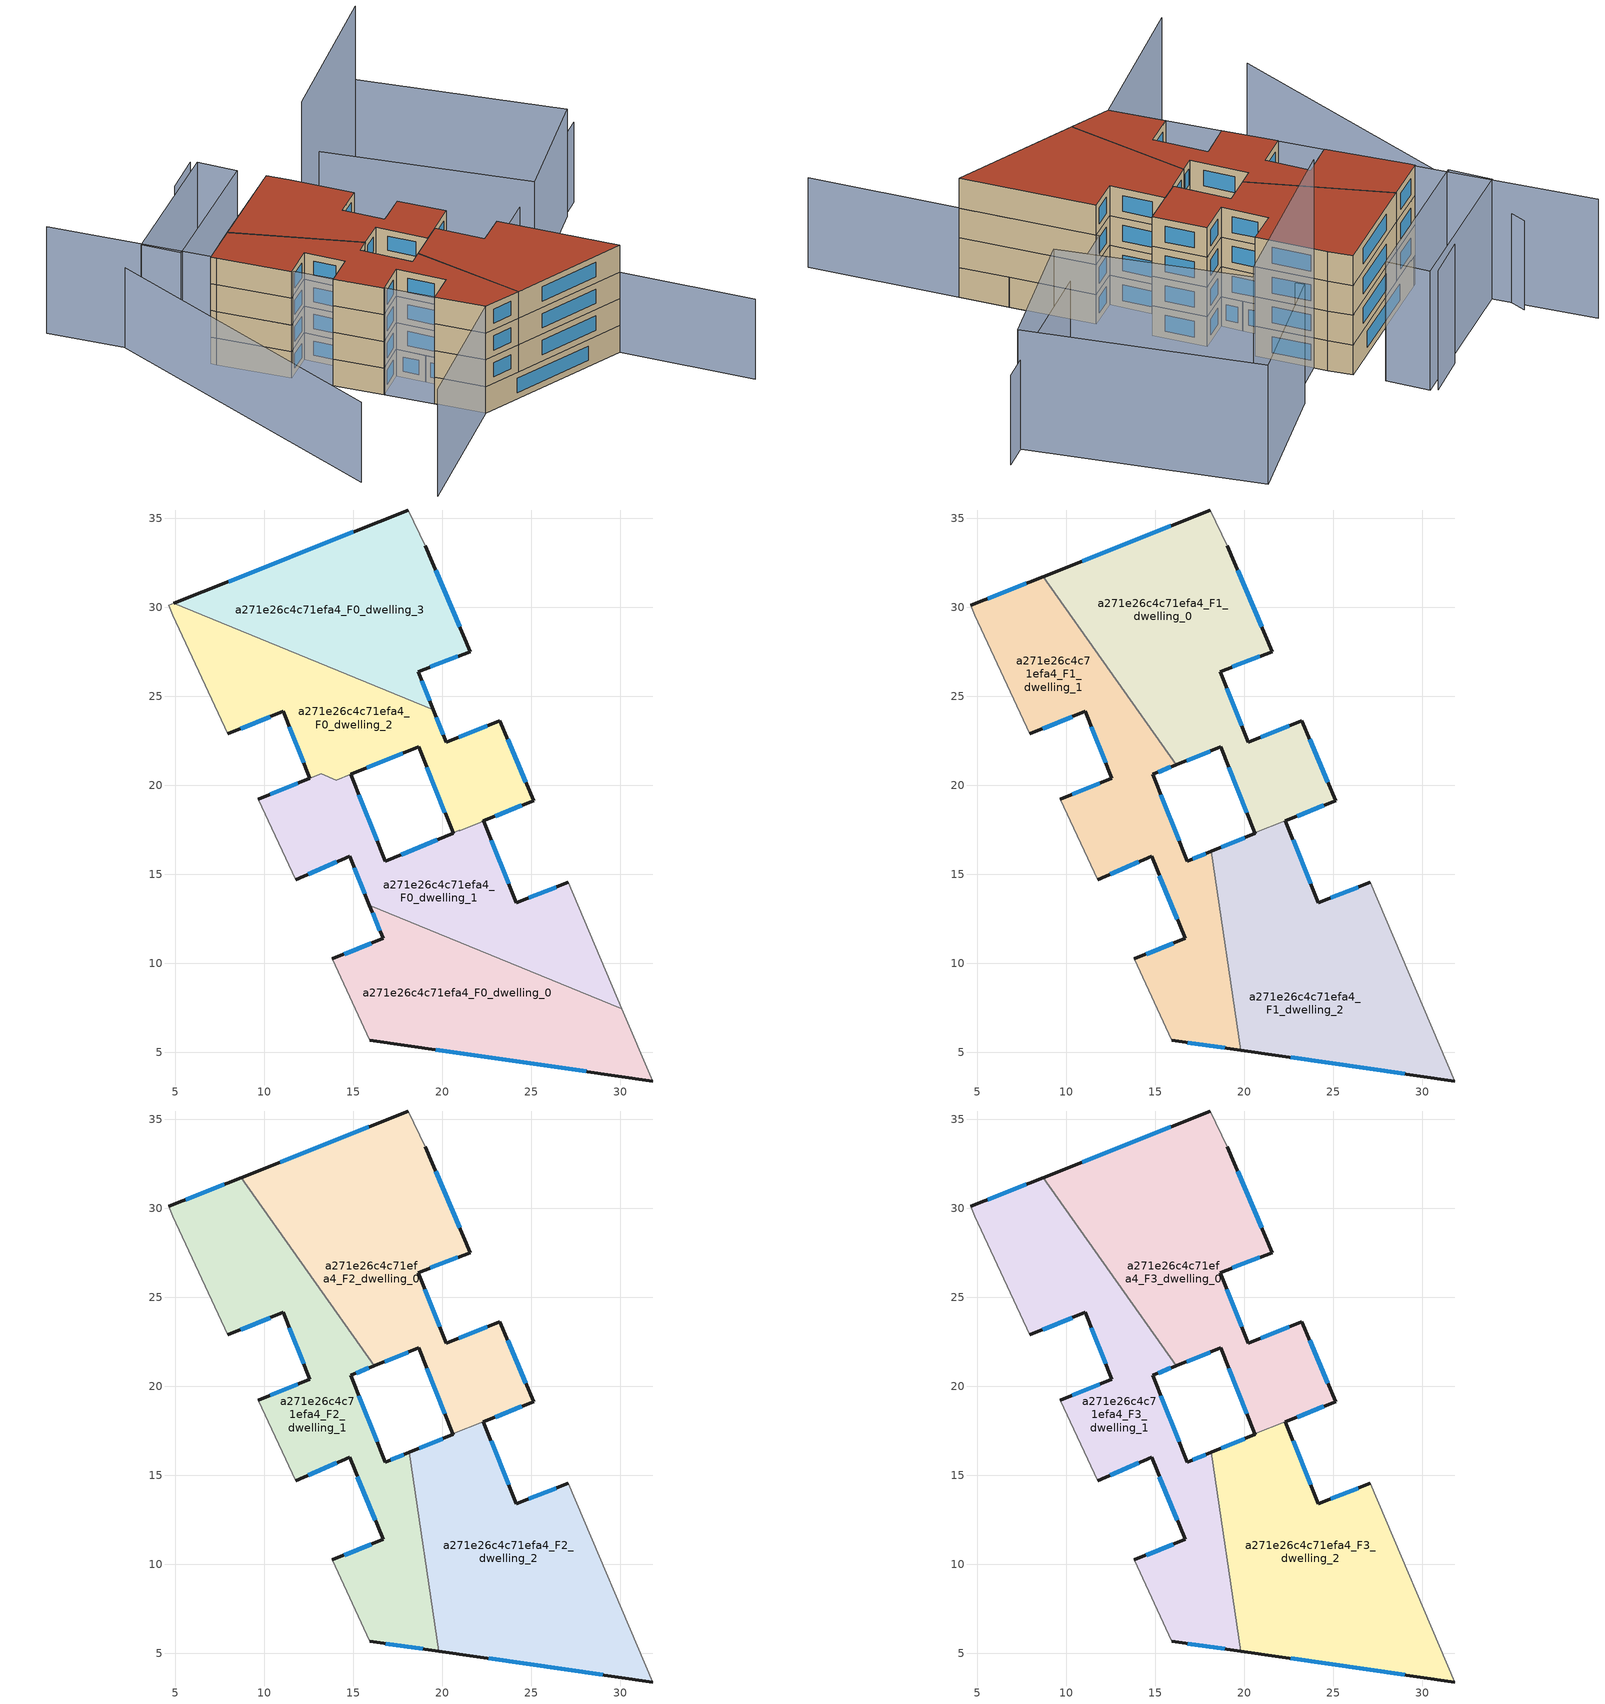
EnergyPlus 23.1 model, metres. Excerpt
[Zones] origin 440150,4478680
a271e26c4c71efa4_F0_dwelling_0
 floor ground (EU_floor_Construction): 30.1,7.45 31.83,3.38 15.92,5.67 13.83,10.24 16.68,11.39 15.91,13.26 z0
 wall outside (EU_wall_Construction): 15.92,5.67 31.83,3.38 / 15.91,13.26 16.68,11.39 13.83,10.24 z0:3
 wall adiabatic (EU_wall_Construction): 13.83,10.24 15.92,5.67 / 31.83,3.38 30.1,7.45 z0:3
 wall to a271e26c4c71efa4_F0_dwelling_1 (EU_wall_Construction): 30.1,7.45 15.91,13.26 z0:3
 window (EU_Window_Construction): 19.65,5.13 28.11,3.91 / 16.01,11.12 14.5,10.51 / 16.09,12.82 16.5,11.83 z0.7:2.3
 ceiling adiabatic (EU_roof_Construction): 31.83,3.38 30.1,7.45 18.77,12.09 19.81,5.11 z3
a271e26c4c71efa4_F0_dwelling_1
 floor ground (EU_floor_Construction): 27.08,14.54 30.1,7.45 15.91,13.26 14.8,16 11.76,14.69 9.66,19.22 13.21,20.64 14.05,20.29 14.86,20.62 16.81,15.74 20.62,17.29 20.61,17.33 20.95,17.46 21,17.45 22.32,17.98 24.17,13.4 z0
 wall outside (EU_wall_Construction): 27.08,14.54 24.17,13.4 22.32,17.97 / 11.76,14.69 14.8,16 15.91,13.26 / 20.61,17.33 20.62,17.29 16.81,15.74 14.86,20.62 / 12.56,20.38 9.66,19.22 z0:3
 wall adiabatic (EU_wall_Construction): 30.1,7.45 27.08,14.54 / 9.66,19.22 11.76,14.69 z0:3
 wall to a271e26c4c71efa4_F0_dwelling_2 (EU_wall_Construction): 22.32,17.98 21,17.45 20.95,17.46 20.61,17.33 / 13.2,20.64 12.56,20.38 / 14.04,20.29 13.21,20.64 / 14.86,20.62 14.05,20.29 z0:3
 window (EU_Window_Construction): 23.74,14.47 22.76,16.9 / 26.4,14.27 24.85,13.66 / 15.06,15.36 15.65,13.9 / 12.47,15 14.09,15.7 / 16.35,16.88 15.32,19.48 / 19.73,16.93 17.7,16.1 / 11.88,20.11 10.34,19.49 z0.7:2.3
a271e26c4c71efa4_F0_dwelling_2
 floor ground (EU_floor_Construction): 23.24,23.63 25.13,19.13 22.31,18.01 22.32,17.98 21,17.44 20.95,17.46 20.61,17.33 18.67,22.15 14.05,20.29 13.2,20.64 12.56,20.38 11.06,24.16 7.96,22.88 4.85,29.56 4.63,30.1 4.91,30.22 19.51,24.24 20.23,22.42 z0
 wall outside (EU_wall_Construction): 7.96,22.88 11.06,24.16 12.56,20.38 / 22.32,17.98 22.31,18.01 25.13,19.13 23.24,23.63 20.23,22.42 19.51,24.24 / 14.86,20.62 18.67,22.15 20.61,17.33 z0:3
 wall adiabatic (EU_wall_Construction): 4.91,30.22 4.63,30.1 4.85,29.56 7.96,22.88 z0:3
 wall to a271e26c4c71efa4_F0_dwelling_3 (EU_wall_Construction): 19.51,24.24 4.91,30.22 z0:3
 window (EU_Window_Construction): 11.41,23.27 12.21,21.27 / 8.68,23.18 10.33,23.86 / 20.06,22.84 19.67,23.81 / 22.53,23.34 20.93,22.7 / 24.69,20.18 23.68,22.57 / 22.97,18.27 24.47,18.87 / 19.13,21.02 20.16,18.46 / 15.75,20.98 17.78,21.79 z0.7:2.3
a271e26c4c71efa4_F0_dwelling_3
 floor ground (EU_floor_Construction): 19.06,33.46 21.57,27.51 18.66,26.38 19.51,24.24 4.91,30.22 18.08,35.47 z0
 wall outside (EU_wall_Construction): 19.51,24.24 18.66,26.38 21.57,27.51 19.06,33.46 / 18.08,35.47 4.91,30.22 z0:3
 wall adiabatic (EU_wall_Construction): 19.06,33.46 18.08,35.47 z0:3
 window (EU_Window_Construction): 19.31,24.74 18.85,25.88 / 15,34.24 8,31.45 / 20.98,28.91 19.65,32.07 / 19.34,26.65 20.89,27.25 z0.7:2.3
a271e26c4c71efa4_F1_dwelling_0
 floor to a271e26c4c71efa4_F0_dwelling_3 (EU_floor_Construction): 19.06,33.46 21.57,27.51 18.66,26.38 19.51,24.24 11.75,27.42 8.7,31.72 18.08,35.47 z3
 floor to a271e26c4c71efa4_F0_dwelling_2 (EU_floor_Construction): 23.24,23.63 25.13,19.13 20.61,17.33 18.67,22.15 16.18,21.15 11.75,27.42 19.51,24.24 20.23,22.42 z3
 wall outside (EU_wall_Construction): 16.18,21.15 18.67,22.15 20.61,17.33 / 18.08,35.47 8.7,31.72 / 22.31,18.01 25.13,19.13 23.24,23.63 20.23,22.42 18.66,26.38 21.57,27.51 19.06,33.46 z3:6
 wall to a271e26c4c71efa4_F1_dwelling_1 (EU_wall_Construction): 8.7,31.72 16.18,21.15 z3:6
 wall adiabatic (EU_wall_Construction): 19.06,33.46 18.08,35.47 z3:6
 wall to a271e26c4c71efa4_F1_dwelling_2 (EU_wall_Construction): 20.61,17.33 22.31,18.01 z3:6
 window (EU_Window_Construction): 19.13,21.02 20.15,18.46 / 16.77,21.39 18.09,21.92 / 15.89,34.59 10.89,32.6 / 20.98,28.91 19.65,32.07 / 19.34,26.65 20.89,27.25 / 19.86,23.35 19.02,25.46 / 22.53,23.34 20.93,22.7 / 24.69,20.18 23.68,22.57 / 22.97,18.27 24.47,18.87 z3.7:5.3
a271e26c4c71efa4_F1_dwelling_1
 floor to a271e26c4c71efa4_F0_dwelling_1 (EU_floor_Construction): 14.86,20.62 16.81,15.74 18.14,16.28 18.77,12.09 15.91,13.26 14.8,16 11.76,14.69 9.66,19.22 13.21,20.64 14.05,20.29 z3
 floor to a271e26c4c71efa4_F0_dwelling_0 (EU_floor_Construction): 18.77,12.09 19.81,5.11 15.92,5.67 13.83,10.24 16.68,11.39 15.91,13.26 z3
 floor to a271e26c4c71efa4_F0_dwelling_3 (EU_floor_Construction): 8.7,31.72 11.75,27.42 4.91,30.22 z3
 floor to a271e26c4c71efa4_F0_dwelling_2 (EU_floor_Construction): 11.75,27.42 16.18,21.15 14.04,20.29 13.21,20.64 12.56,20.38 11.06,24.16 7.96,22.88 4.85,29.56 4.63,30.1 4.91,30.22 z3
 wall outside (EU_wall_Construction): 11.76,14.69 14.8,16 16.68,11.39 13.83,10.24 / 7.96,22.88 11.06,24.16 12.56,20.38 9.66,19.22 / 8.7,31.72 4.63,30.1 / 18.14,16.28 16.81,15.74 14.86,20.62 16.18,21.15 / 15.92,5.67 19.81,5.11 z3:6
 wall adiabatic (EU_wall_Construction): 9.66,19.22 11.76,14.69 / 4.63,30.1 4.85,29.56 7.96,22.88 / 13.83,10.24 15.92,5.67 z3:6
 wall to a271e26c4c71efa4_F1_dwelling_2 (EU_wall_Construction): 19.81,5.11 18.14,16.28 z3:6
 window (EU_Window_Construction): 12.47,15 14.09,15.7 / 11.88,20.11 10.34,19.49 / 11.41,23.27 12.21,21.27 / 8.68,23.18 10.33,23.86 / 7.74,31.34 5.59,30.48 / 15.17,20.74 15.87,21.03 / 16.35,16.88 15.32,19.48 / 17.83,16.16 17.12,15.87 / 16.83,5.54 18.9,5.24 / 16.01,11.12 14.5,10.51 / 15.24,14.92 16.24,12.47 z3.7:5.3
a271e26c4c71efa4_F1_dwelling_2
 floor to a271e26c4c71efa4_F0_dwelling_1 (EU_floor_Construction): 27.08,14.54 30.1,7.45 18.77,12.09 18.14,16.28 20.62,17.29 20.61,17.33 20.95,17.46 21,17.45 22.32,17.97 24.17,13.4 z3
 floor adiabatic (EU_floor_Construction): 30.1,7.45 31.83,3.38 19.81,5.11 18.77,12.09 z3
 floor to a271e26c4c71efa4_F0_dwelling_2 (EU_floor_Construction): 22.31,18.01 22.32,17.98 21.31,17.57 21,17.45 20.95,17.46 z3
 wall outside (EU_wall_Construction): 19.81,5.11 31.83,3.38 / 20.61,17.33 20.62,17.29 18.14,16.28 / 27.08,14.54 24.17,13.4 22.31,18 z3:6
 wall adiabatic (EU_wall_Construction): 31.83,3.38 27.08,14.54 z3:6
 window (EU_Window_Construction): 22.63,4.7 29.02,3.78 / 20.04,17.05 18.72,16.52 / 23.74,14.47 22.75,16.92 / 26.4,14.27 24.85,13.66 z3.7:5.3
a271e26c4c71efa4_F2_dwelling_0
 floor to a271e26c4c71efa4_F1_dwelling_0 (EU_floor_Construction): 19.06,33.46 21.57,27.51 18.66,26.38 20.23,22.42 23.24,23.63 25.13,19.13 20.61,17.33 18.67,22.15 16.18,21.15 8.7,31.72 18.08,35.47 z6
 wall outside (EU_wall_Construction): 16.18,21.15 18.67,22.15 20.61,17.33 / 18.08,35.47 8.7,31.72 / 22.31,18.01 25.13,19.13 23.24,23.63 20.23,22.42 18.66,26.38 21.57,27.51 19.06,33.46 z6:9
 wall to a271e26c4c71efa4_F2_dwelling_1 (EU_wall_Construction): 8.7,31.72 16.18,21.15 z6:9
 wall adiabatic (EU_wall_Construction): 19.06,33.46 18.08,35.47 z6:9
 wall to a271e26c4c71efa4_F2_dwelling_2 (EU_wall_Construction): 20.61,17.33 22.31,18.01 z6:9
 window (EU_Window_Construction): 19.13,21.02 20.15,18.46 / 16.77,21.39 18.09,21.92 / 15.89,34.59 10.89,32.6 / 20.98,28.91 19.65,32.07 / 19.34,26.65 20.89,27.25 / 19.86,23.35 19.02,25.46 / 22.53,23.34 20.93,22.7 / 24.69,20.18 23.68,22.57 / 22.97,18.27 24.47,18.87 z6.7:8.3
a271e26c4c71efa4_F2_dwelling_1
 floor to a271e26c4c71efa4_F1_dwelling_1 (EU_floor_Construction): 8.7,31.72 16.18,21.15 14.86,20.62 16.81,15.74 18.14,16.28 19.81,5.11 15.92,5.67 13.83,10.24 16.68,11.39 14.8,16 11.76,14.69 9.66,19.22 12.56,20.38 11.06,24.16 7.96,22.88 4.85,29.56 4.63,30.1 z6
 wall outside (EU_wall_Construction): 11.76,14.69 14.8,16 16.68,11.39 13.83,10.24 / 7.96,22.88 11.06,24.16 12.56,20.38 9.66,19.22 / 8.7,31.72 4.63,30.1 / 18.14,16.28 16.81,15.74 14.86,20.62 16.18,21.15 / 15.92,5.67 19.81,5.11 z6:9
 wall adiabatic (EU_wall_Construction): 9.66,19.22 11.76,14.69 / 4.63,30.1 4.85,29.56 7.96,22.88 / 13.83,10.24 15.92,5.67 z6:9
 wall to a271e26c4c71efa4_F2_dwelling_2 (EU_wall_Construction): 19.81,5.11 18.14,16.28 z6:9
 window (EU_Window_Construction): 12.47,15 14.09,15.7 / 11.88,20.11 10.34,19.49 / 11.41,23.27 12.21,21.27 / 8.68,23.18 10.33,23.86 / 7.74,31.34 5.59,30.48 / 15.17,20.74 15.87,21.03 / 16.35,16.88 15.32,19.48 / 17.83,16.16 17.12,15.87 / 16.83,5.54 18.9,5.24 / 16.01,11.12 14.5,10.51 / 15.24,14.92 16.24,12.47 z6.7:8.3
a271e26c4c71efa4_F2_dwelling_2
 floor to a271e26c4c71efa4_F1_dwelling_2 (EU_floor_Construction): 27.08,14.54 31.83,3.38 19.81,5.11 18.14,16.28 20.62,17.29 20.61,17.33 22.31,18.01 24.17,13.4 z6
 wall outside (EU_wall_Construction): 19.81,5.11 31.83,3.38 / 20.61,17.33 20.62,17.29 18.14,16.28 / 27.08,14.54 24.17,13.4 22.31,18 z6:9
 wall adiabatic (EU_wall_Construction): 31.83,3.38 27.08,14.54 z6:9
 window (EU_Window_Construction): 22.63,4.7 29.02,3.78 / 20.04,17.05 18.72,16.52 / 23.74,14.47 22.75,16.92 / 26.4,14.27 24.85,13.66 z6.7:8.3
a271e26c4c71efa4_F3_dwelling_0
 floor to a271e26c4c71efa4_F2_dwelling_0 (EU_floor_Construction): 19.06,33.46 21.57,27.51 18.66,26.38 20.23,22.42 23.24,23.63 25.13,19.13 20.61,17.33 18.67,22.15 16.18,21.15 8.7,31.72 18.08,35.47 z9
 wall outside (EU_wall_Construction): 16.18,21.15 18.67,22.15 20.61,17.33 / 18.08,35.47 8.7,31.72 / 22.31,18.01 25.13,19.13 23.24,23.63 20.23,22.42 18.66,26.38 21.57,27.51 19.06,33.46 z9:12
 wall to a271e26c4c71efa4_F3_dwelling_1 (EU_wall_Construction): 8.7,31.72 16.18,21.15 z9:12
 wall adiabatic (EU_wall_Construction): 19.06,33.46 18.08,35.47 z9:12
 wall to a271e26c4c71efa4_F3_dwelling_2 (EU_wall_Construction): 20.61,17.33 22.31,18.01 z9:12
 window (EU_Window_Construction): 19.13,21.02 20.15,18.46 / 16.77,21.39 18.09,21.92 / 15.89,34.59 10.89,32.6 / 20.98,28.91 19.65,32.07 / 19.34,26.65 20.89,27.25 / 19.86,23.35 19.02,25.46 / 22.53,23.34 20.93,22.7 / 24.69,20.18 23.68,22.57 / 22.97,18.27 24.47,18.87 z9.7:11.3
 roof outside (EU_roof_Construction): 25.13,19.13 23.24,23.63 20.23,22.42 18.66,26.38 21.57,27.51 19.06,33.46 18.08,35.47 8.7,31.72 16.18,21.15 18.67,22.15 20.61,17.33 z12
a271e26c4c71efa4_F3_dwelling_1
 floor to a271e26c4c71efa4_F2_dwelling_1 (EU_floor_Construction): 8.7,31.72 16.18,21.15 14.86,20.62 16.81,15.74 18.14,16.28 19.81,5.11 15.92,5.67 13.83,10.24 16.68,11.39 14.8,16 11.76,14.69 9.66,19.22 12.56,20.38 11.06,24.16 7.96,22.88 4.85,29.56 4.63,30.1 z9
 wall outside (EU_wall_Construction): 11.76,14.69 14.8,16 16.68,11.39 13.83,10.24 / 7.96,22.88 11.06,24.16 12.56,20.38 9.66,19.22 / 8.7,31.72 4.63,30.1 / 18.14,16.28 16.81,15.74 14.86,20.62 16.18,21.15 / 15.92,5.67 19.81,5.11 z9:12
 wall adiabatic (EU_wall_Construction): 9.66,19.22 11.76,14.69 / 4.63,30.1 4.85,29.56 7.96,22.88 / 13.83,10.24 15.92,5.67 z9:12
 wall to a271e26c4c71efa4_F3_dwelling_2 (EU_wall_Construction): 19.81,5.11 18.14,16.28 z9:12
 window (EU_Window_Construction): 12.47,15 14.09,15.7 / 11.88,20.11 10.34,19.49 / 11.41,23.27 12.21,21.27 / 8.68,23.18 10.33,23.86 / 7.74,31.34 5.59,30.48 / 15.17,20.74 15.87,21.03 / 16.35,16.88 15.32,19.48 / 17.83,16.16 17.12,15.87 / 16.83,5.54 18.9,5.24 / 16.01,11.12 14.5,10.51 / 15.24,14.92 16.24,12.47 z9.7:11.3
 roof outside (EU_roof_Construction): 19.81,5.11 18.14,16.28 16.81,15.74 14.86,20.62 16.18,21.15 8.7,31.72 4.63,30.1 4.85,29.56 7.96,22.88 11.06,24.16 12.56,20.38 9.66,19.22 11.76,14.69 14.8,16 16.68,11.39 13.83,10.24 15.92,5.67 z12
a271e26c4c71efa4_F3_dwelling_2
 floor to a271e26c4c71efa4_F2_dwelling_2 (EU_floor_Construction): 27.08,14.54 31.83,3.38 19.81,5.11 18.14,16.28 20.62,17.29 20.61,17.33 22.31,18.01 24.17,13.4 z9
 wall outside (EU_wall_Construction): 19.81,5.11 31.83,3.38 / 20.61,17.33 20.62,17.29 18.14,16.28 / 27.08,14.54 24.17,13.4 22.31,18 z9:12
 wall adiabatic (EU_wall_Construction): 31.83,3.38 27.08,14.54 z9:12
 window (EU_Window_Construction): 22.63,4.7 29.02,3.78 / 20.04,17.05 18.72,16.52 / 23.74,14.47 22.75,16.92 / 26.4,14.27 24.85,13.66 z9.7:11.3
 roof outside (EU_roof_Construction): 31.83,3.38 27.08,14.54 24.17,13.4 22.31,18 20.61,17.33 20.62,17.29 18.14,16.28 19.81,5.11 z12
shading: 1.27,39.42 -0.38,6.43 / 37.09,-8.97 26.98,14.79 / 26.98,14.79 47.31,23.45 z0:9; -1.99,44.79 15.92,5.67 / 15.92,5.67 2.75,-0.36 / 14.94,42.2 11.03,40.52 / 1.78,36.28 15.4,41.72 / 15.4,41.72 16.87,38.03 / 16.87,38.03 3.26,32.59 / 3.26,32.59 1.78,36.28 / 34.87,41.28 45.21,22.3 / 45.21,22.3 34.28,16.35 / 34.28,16.35 23.94,35.32 / 23.94,35.32 34.87,41.28 z0:12; 34.68,39.45 19.55,32.34 z0:21
[Building]
EU S2 Campaign: North Axis=0; Terrain=City; Solar Distribution=FullExterior
[Site:Location]
Madrid: Latitude=40.5; Longitude=-3.5; Time Zone=1; Elevation=609
[SizingPeriod:WeatherFileDays]
AnnualSizingPeriod: Begin Month=1; Begin Day of Month=1; End Month=12; End Day of Month=31; Day of Week for Start Day=Monday; Use Weather File Daylight Saving Period=No; Use Weather File Rain and Snow Indicators=No
[MATERIAL]
EU_InternalMass_Material: Roughness=MediumRough; Thickness=0.1; Conductivity=1; Density=1800; Specific Heat=900; Thermal Absorptance=0.9; Solar Absorptance=0.7; Visible Absorptance=0.7
[MATERIAL:NOMASS] Roughness=MediumRough; Thermal Absorptance=0.9; Solar Absorptance=0.7; Visible Absorptance=0.7
Name | Thermal Resistance
EU_wall_NoMass | 0.419739
EU_roof_NoMass | 0.352165
EU_floor_NoMass | 0.608284
[WINDOWMATERIAL:SIMPLEGLAZINGSYSTEM]
EU_Window_SimpleGlazing: UFactor=4.8352; Solar Heat Gain Coefficient=0.85; Visible Transmittance=0.85
[CONSTRUCTION]
EU_wall_Construction: EU_wall_NoMass
EU_roof_Construction: EU_roof_NoMass
EU_floor_Construction: EU_floor_NoMass
EU_Window_Construction: EU_Window_SimpleGlazing
EU_InternalMass_Construction: EU_InternalMass_Material
[ZONE] Type=1; Multiplier=1; Ceiling Height=autocalculate; Floor Area=autocalculate; Part of Total Floor Area=Yes
Name | Volume
a271e26c4c71efa4_F0_dwelling_0 | 267.245
a271e26c4c71efa4_F1_dwelling_0; a271e26c4c71efa4_F2_dwelling_0; a271e26c4c71efa4_F3_dwelling_0 | 368.017
a271e26c4c71efa4_F0_dwelling_1 | 270.801
a271e26c4c71efa4_F1_dwelling_1; a271e26c4c71efa4_F2_dwelling_1; a271e26c4c71efa4_F3_dwelling_1 | 356.544
a271e26c4c71efa4_F0_dwelling_2 | 266.404
a271e26c4c71efa4_F1_dwelling_2; a271e26c4c71efa4_F2_dwelling_2; a271e26c4c71efa4_F3_dwelling_2 | 345.09
a271e26c4c71efa4_F0_dwelling_3 | 265.201
[INTERNALMASS] Construction=EU_InternalMass_Construction
Name | Zone or ZoneList | Surface Area
a271e26c4c71efa4_F0_dwelling_0_EU_InternalMass | a271e26c4c71efa4_F0_dwelling_0 | 89.0816
a271e26c4c71efa4_F0_dwelling_1_EU_InternalMass | a271e26c4c71efa4_F0_dwelling_1 | 90.2735
a271e26c4c71efa4_F0_dwelling_2_EU_InternalMass | a271e26c4c71efa4_F0_dwelling_2 | 88.8009
a271e26c4c71efa4_F0_dwelling_3_EU_InternalMass | a271e26c4c71efa4_F0_dwelling_3 | 88.4003
a271e26c4c71efa4_F1_dwelling_0_EU_InternalMass | a271e26c4c71efa4_F1_dwelling_0 | 122.673
a271e26c4c71efa4_F1_dwelling_1_EU_InternalMass | a271e26c4c71efa4_F1_dwelling_1 | 118.848
a271e26c4c71efa4_F1_dwelling_2_EU_InternalMass | a271e26c4c71efa4_F1_dwelling_2 | 115.035
a271e26c4c71efa4_F2_dwelling_0_EU_InternalMass | a271e26c4c71efa4_F2_dwelling_0 | 122.673
a271e26c4c71efa4_F2_dwelling_1_EU_InternalMass | a271e26c4c71efa4_F2_dwelling_1 | 118.848
a271e26c4c71efa4_F2_dwelling_2_EU_InternalMass | a271e26c4c71efa4_F2_dwelling_2 | 115.035
a271e26c4c71efa4_F3_dwelling_0_EU_InternalMass | a271e26c4c71efa4_F3_dwelling_0 | 122.673
a271e26c4c71efa4_F3_dwelling_1_EU_InternalMass | a271e26c4c71efa4_F3_dwelling_1 | 118.848
a271e26c4c71efa4_F3_dwelling_2_EU_InternalMass | a271e26c4c71efa4_F3_dwelling_2 | 115.035
[OTHEREQUIPMENT] Fuel Type=Electricity; Design Level Calculation Method=Watts/Area; Power per Zone Floor Area=1; Fraction Latent=0; Fraction Radiant=0; Fraction Lost=0; Carbon Dioxide Generation Rate=0; EndUse Subcategory=EU_Step8_InternalGains
Name | Zone or ZoneList or Space or SpaceList | Schedule
EU_Step8_InternalGain_a271e26c4c71efa4_F0_dwelling_0_f000 | a271e26c4c71efa4_F0_dwelling_0 | EU_Step8_GainSchedule_a271e26c4c71efa4_F0_dwelling_0_f000
EU_Step8_InternalGain_a271e26c4c71efa4_F0_dwelling_1_f000 | a271e26c4c71efa4_F0_dwelling_1 | EU_Step8_GainSchedule_a271e26c4c71efa4_F0_dwelling_1_f000
EU_Step8_InternalGain_a271e26c4c71efa4_F0_dwelling_2_f000 | a271e26c4c71efa4_F0_dwelling_2 | EU_Step8_GainSchedule_a271e26c4c71efa4_F0_dwelling_2_f000
EU_Step8_InternalGain_a271e26c4c71efa4_F0_dwelling_3_f000 | a271e26c4c71efa4_F0_dwelling_3 | EU_Step8_GainSchedule_a271e26c4c71efa4_F0_dwelling_3_f000
EU_Step8_InternalGain_a271e26c4c71efa4_F1_dwelling_0_f000 | a271e26c4c71efa4_F1_dwelling_0 | EU_Step8_GainSchedule_a271e26c4c71efa4_F1_dwelling_0_f000
EU_Step8_InternalGain_a271e26c4c71efa4_F1_dwelling_1_f000 | a271e26c4c71efa4_F1_dwelling_1 | EU_Step8_GainSchedule_a271e26c4c71efa4_F1_dwelling_1_f000
EU_Step8_InternalGain_a271e26c4c71efa4_F1_dwelling_2_f000 | a271e26c4c71efa4_F1_dwelling_2 | EU_Step8_GainSchedule_a271e26c4c71efa4_F1_dwelling_2_f000
EU_Step8_InternalGain_a271e26c4c71efa4_F2_dwelling_0_f000 | a271e26c4c71efa4_F2_dwelling_0 | EU_Step8_GainSchedule_a271e26c4c71efa4_F2_dwelling_0_f000
EU_Step8_InternalGain_a271e26c4c71efa4_F2_dwelling_1_f000 | a271e26c4c71efa4_F2_dwelling_1 | EU_Step8_GainSchedule_a271e26c4c71efa4_F2_dwelling_1_f000
EU_Step8_InternalGain_a271e26c4c71efa4_F2_dwelling_2_f000 | a271e26c4c71efa4_F2_dwelling_2 | EU_Step8_GainSchedule_a271e26c4c71efa4_F2_dwelling_2_f000
EU_Step8_InternalGain_a271e26c4c71efa4_F3_dwelling_0_f000 | a271e26c4c71efa4_F3_dwelling_0 | EU_Step8_GainSchedule_a271e26c4c71efa4_F3_dwelling_0_f000
EU_Step8_InternalGain_a271e26c4c71efa4_F3_dwelling_1_f000 | a271e26c4c71efa4_F3_dwelling_1 | EU_Step8_GainSchedule_a271e26c4c71efa4_F3_dwelling_1_f000
EU_Step8_InternalGain_a271e26c4c71efa4_F3_dwelling_2_f000 | a271e26c4c71efa4_F3_dwelling_2 | EU_Step8_GainSchedule_a271e26c4c71efa4_F3_dwelling_2_f000
[ZONEVENTILATION:DESIGNFLOWRATE] Schedule=EU_AlwaysOn; Design Flow Rate Calculation Method=AirChanges/Hour; Air Changes per Hour=0.703302; Ventilation Type=Natural; Fan Pressure Rise=0; Fan Total Efficiency=1; Constant Term Coefficient=1; Temperature Term Coefficient=0; Velocity Term Coefficient=0; Velocity Squared Term Coefficient=0; Minimum Indoor Temperature=-100; Maximum Indoor Temperature=100; Delta Temperature=-100; Minimum Outdoor Temperature=-100; Maximum Outdoor Temperature=100; Maximum Wind Speed=40
Name | Zone or ZoneList or Space or SpaceList
EU_ConstantAir_a271e26c4c71efa4_F0_dwelling_0 | a271e26c4c71efa4_F0_dwelling_0
EU_ConstantAir_a271e26c4c71efa4_F0_dwelling_1 | a271e26c4c71efa4_F0_dwelling_1
EU_ConstantAir_a271e26c4c71efa4_F0_dwelling_2 | a271e26c4c71efa4_F0_dwelling_2
EU_ConstantAir_a271e26c4c71efa4_F0_dwelling_3 | a271e26c4c71efa4_F0_dwelling_3
EU_ConstantAir_a271e26c4c71efa4_F1_dwelling_0 | a271e26c4c71efa4_F1_dwelling_0
EU_ConstantAir_a271e26c4c71efa4_F1_dwelling_1 | a271e26c4c71efa4_F1_dwelling_1
EU_ConstantAir_a271e26c4c71efa4_F1_dwelling_2 | a271e26c4c71efa4_F1_dwelling_2
EU_ConstantAir_a271e26c4c71efa4_F2_dwelling_0 | a271e26c4c71efa4_F2_dwelling_0
EU_ConstantAir_a271e26c4c71efa4_F2_dwelling_1 | a271e26c4c71efa4_F2_dwelling_1
EU_ConstantAir_a271e26c4c71efa4_F2_dwelling_2 | a271e26c4c71efa4_F2_dwelling_2
EU_ConstantAir_a271e26c4c71efa4_F3_dwelling_0 | a271e26c4c71efa4_F3_dwelling_0
EU_ConstantAir_a271e26c4c71efa4_F3_dwelling_1 | a271e26c4c71efa4_F3_dwelling_1
EU_ConstantAir_a271e26c4c71efa4_F3_dwelling_2 | a271e26c4c71efa4_F3_dwelling_2
[HVACTEMPLATE:THERMOSTAT] Constant Heating Setpoint=20; Constant Cooling Setpoint=50
EU_HeatOnly_a271e26c4c71efa4_F0_dwelling_0; EU_HeatOnly_a271e26c4c71efa4_F0_dwelling_1; EU_HeatOnly_a271e26c4c71efa4_F0_dwelling_2; EU_HeatOnly_a271e26c4c71efa4_F0_dwelling_3; EU_HeatOnly_a271e26c4c71efa4_F1_dwelling_0; EU_HeatOnly_a271e26c4c71efa4_F1_dwelling_1; EU_HeatOnly_a271e26c4c71efa4_F1_dwelling_2; EU_HeatOnly_a271e26c4c71efa4_F2_dwelling_0; EU_HeatOnly_a271e26c4c71efa4_F2_dwelling_1; EU_HeatOnly_a271e26c4c71efa4_F2_dwelling_2; EU_HeatOnly_a271e26c4c71efa4_F3_dwelling_0; EU_HeatOnly_a271e26c4c71efa4_F3_dwelling_1; EU_HeatOnly_a271e26c4c71efa4_F3_dwelling_2
[HVACTEMPLATE:ZONE:IDEALLOADSAIRSYSTEM] System Availability Schedule=EU_AlwaysOn; Maximum Heating Supply Air Temperature=50; Minimum Cooling Supply Air Temperature=13; Maximum Heating Supply Air Humidity Ratio=0.0156; Minimum Cooling Supply Air Humidity Ratio=0.0077; Heating Limit=NoLimit; Cooling Limit=NoLimit; Heating Availability Schedule=EU_AlwaysOn; Cooling Availability Schedule=EU_CoolingOff; Dehumidification Control Type=ConstantSensibleHeatRatio; Cooling Sensible Heat Ratio=0.7; Dehumidification Setpoint=60; Humidification Control Type=None; Humidification Setpoint=30; Outdoor Air Method=None; Outdoor Air Flow Rate per Person=0.00944; Outdoor Air Flow Rate per Zone Floor Area=0; Outdoor Air Flow Rate per Zone=0; Demand Controlled Ventilation Type=None; Outdoor Air Economizer Type=NoEconomizer; Heat Recovery Type=None; Sensible Heat Recovery Effectiveness=0.7; Latent Heat Recovery Effectiveness=0.65
Name | Template Thermostat
a271e26c4c71efa4_F0_dwelling_0 | EU_HeatOnly_a271e26c4c71efa4_F0_dwelling_0
a271e26c4c71efa4_F0_dwelling_1 | EU_HeatOnly_a271e26c4c71efa4_F0_dwelling_1
a271e26c4c71efa4_F0_dwelling_2 | EU_HeatOnly_a271e26c4c71efa4_F0_dwelling_2
a271e26c4c71efa4_F0_dwelling_3 | EU_HeatOnly_a271e26c4c71efa4_F0_dwelling_3
a271e26c4c71efa4_F1_dwelling_0 | EU_HeatOnly_a271e26c4c71efa4_F1_dwelling_0
a271e26c4c71efa4_F1_dwelling_1 | EU_HeatOnly_a271e26c4c71efa4_F1_dwelling_1
a271e26c4c71efa4_F1_dwelling_2 | EU_HeatOnly_a271e26c4c71efa4_F1_dwelling_2
a271e26c4c71efa4_F2_dwelling_0 | EU_HeatOnly_a271e26c4c71efa4_F2_dwelling_0
a271e26c4c71efa4_F2_dwelling_1 | EU_HeatOnly_a271e26c4c71efa4_F2_dwelling_1
a271e26c4c71efa4_F2_dwelling_2 | EU_HeatOnly_a271e26c4c71efa4_F2_dwelling_2
a271e26c4c71efa4_F3_dwelling_0 | EU_HeatOnly_a271e26c4c71efa4_F3_dwelling_0
a271e26c4c71efa4_F3_dwelling_1 | EU_HeatOnly_a271e26c4c71efa4_F3_dwelling_1
a271e26c4c71efa4_F3_dwelling_2 | EU_HeatOnly_a271e26c4c71efa4_F3_dwelling_2
[SIZING:ZONE] Zone Cooling Design Supply Air Temperature Input Method=SupplyAirTemperature; Zone Cooling Design Supply Air Temperature=13; Zone Heating Design Supply Air Temperature Input Method=SupplyAirTemperature; Zone Heating Design Supply Air Temperature=50; Zone Cooling Design Supply Air Humidity Ratio=0.008; Zone Heating Design Supply Air Humidity Ratio=0.008; Cooling Design Air Flow Method=DesignDay; Cooling Design Air Flow Rate=0; Cooling Minimum Air Flow per Zone Floor Area=0.000762; Cooling Minimum Air Flow=0; Cooling Minimum Air Flow Fraction=0.2; Heating Design Air Flow Method=DesignDay; Heating Design Air Flow Rate=0; Heating Maximum Air Flow per Zone Floor Area=0.002032; Heating Maximum Air Flow=0.141576; Heating Maximum Air Flow Fraction=0.3; Account for Dedicated Outdoor Air System=No; Dedicated Outdoor Air System Control Strategy=NeutralSupplyAir; Dedicated Outdoor Air Low Setpoint Temperature for Design=autosize; Dedicated Outdoor Air High Setpoint Temperature for Design=autosize; Zone Load Sizing Method=Sensible Load Only No Latent Load; Zone Latent Cooling Design Supply Air Humidity Ratio Input Method=HumidityRatioDifference; Zone Cooling Design Supply Air Humidity Ratio Difference=0.005; Zone Latent Heating Design Supply Air Humidity Ratio Input Method=HumidityRatioDifference; Zone Humidification Design Supply Air Humidity Ratio Difference=0.005
a271e26c4c71efa4_F0_dwelling_0; a271e26c4c71efa4_F0_dwelling_1; a271e26c4c71efa4_F0_dwelling_2; a271e26c4c71efa4_F0_dwelling_3; a271e26c4c71efa4_F1_dwelling_0; a271e26c4c71efa4_F1_dwelling_1; a271e26c4c71efa4_F1_dwelling_2; a271e26c4c71efa4_F2_dwelling_0; a271e26c4c71efa4_F2_dwelling_1; a271e26c4c71efa4_F2_dwelling_2; a271e26c4c71efa4_F3_dwelling_0; a271e26c4c71efa4_F3_dwelling_1; a271e26c4c71efa4_F3_dwelling_2
[SCHEDULE:CONSTANT]
Name | Hourly Value
EU_AlwaysOn | 1
EU_CoolingOff | 0
[SCHEDULE:FILE] Column Number=1; Rows to Skip at Top=0; Number of Hours of Data=8760; Column Separator=Comma; Interpolate to Timestep=No; Minutes per Item=60; Adjust Schedule for Daylight Savings=Yes
Name | File
EU_Step8_GainSchedule_a271e26c4c71efa4_F0_dwelling_0_f000 | ../../schedules/a271e26c4c71efa4/a271e26c4c71efa4_F0_dwelling_0_f000_gain.csv
EU_Step8_GainSchedule_a271e26c4c71efa4_F0_dwelling_1_f000 | ../../schedules/a271e26c4c71efa4/a271e26c4c71efa4_F0_dwelling_1_f000_gain.csv
EU_Step8_GainSchedule_a271e26c4c71efa4_F0_dwelling_2_f000 | ../../schedules/a271e26c4c71efa4/a271e26c4c71efa4_F0_dwelling_2_f000_gain.csv
EU_Step8_GainSchedule_a271e26c4c71efa4_F0_dwelling_3_f000 | ../../schedules/a271e26c4c71efa4/a271e26c4c71efa4_F0_dwelling_3_f000_gain.csv
EU_Step8_GainSchedule_a271e26c4c71efa4_F1_dwelling_0_f000 | ../../schedules/a271e26c4c71efa4/a271e26c4c71efa4_F1_dwelling_0_f000_gain.csv
EU_Step8_GainSchedule_a271e26c4c71efa4_F1_dwelling_1_f000 | ../../schedules/a271e26c4c71efa4/a271e26c4c71efa4_F1_dwelling_1_f000_gain.csv
EU_Step8_GainSchedule_a271e26c4c71efa4_F1_dwelling_2_f000 | ../../schedules/a271e26c4c71efa4/a271e26c4c71efa4_F1_dwelling_2_f000_gain.csv
EU_Step8_GainSchedule_a271e26c4c71efa4_F2_dwelling_0_f000 | ../../schedules/a271e26c4c71efa4/a271e26c4c71efa4_F2_dwelling_0_f000_gain.csv
EU_Step8_GainSchedule_a271e26c4c71efa4_F2_dwelling_1_f000 | ../../schedules/a271e26c4c71efa4/a271e26c4c71efa4_F2_dwelling_1_f000_gain.csv
EU_Step8_GainSchedule_a271e26c4c71efa4_F2_dwelling_2_f000 | ../../schedules/a271e26c4c71efa4/a271e26c4c71efa4_F2_dwelling_2_f000_gain.csv
EU_Step8_GainSchedule_a271e26c4c71efa4_F3_dwelling_0_f000 | ../../schedules/a271e26c4c71efa4/a271e26c4c71efa4_F3_dwelling_0_f000_gain.csv
EU_Step8_GainSchedule_a271e26c4c71efa4_F3_dwelling_1_f000 | ../../schedules/a271e26c4c71efa4/a271e26c4c71efa4_F3_dwelling_1_f000_gain.csv
EU_Step8_GainSchedule_a271e26c4c71efa4_F3_dwelling_2_f000 | ../../schedules/a271e26c4c71efa4/a271e26c4c71efa4_F3_dwelling_2_f000_gain.csv
